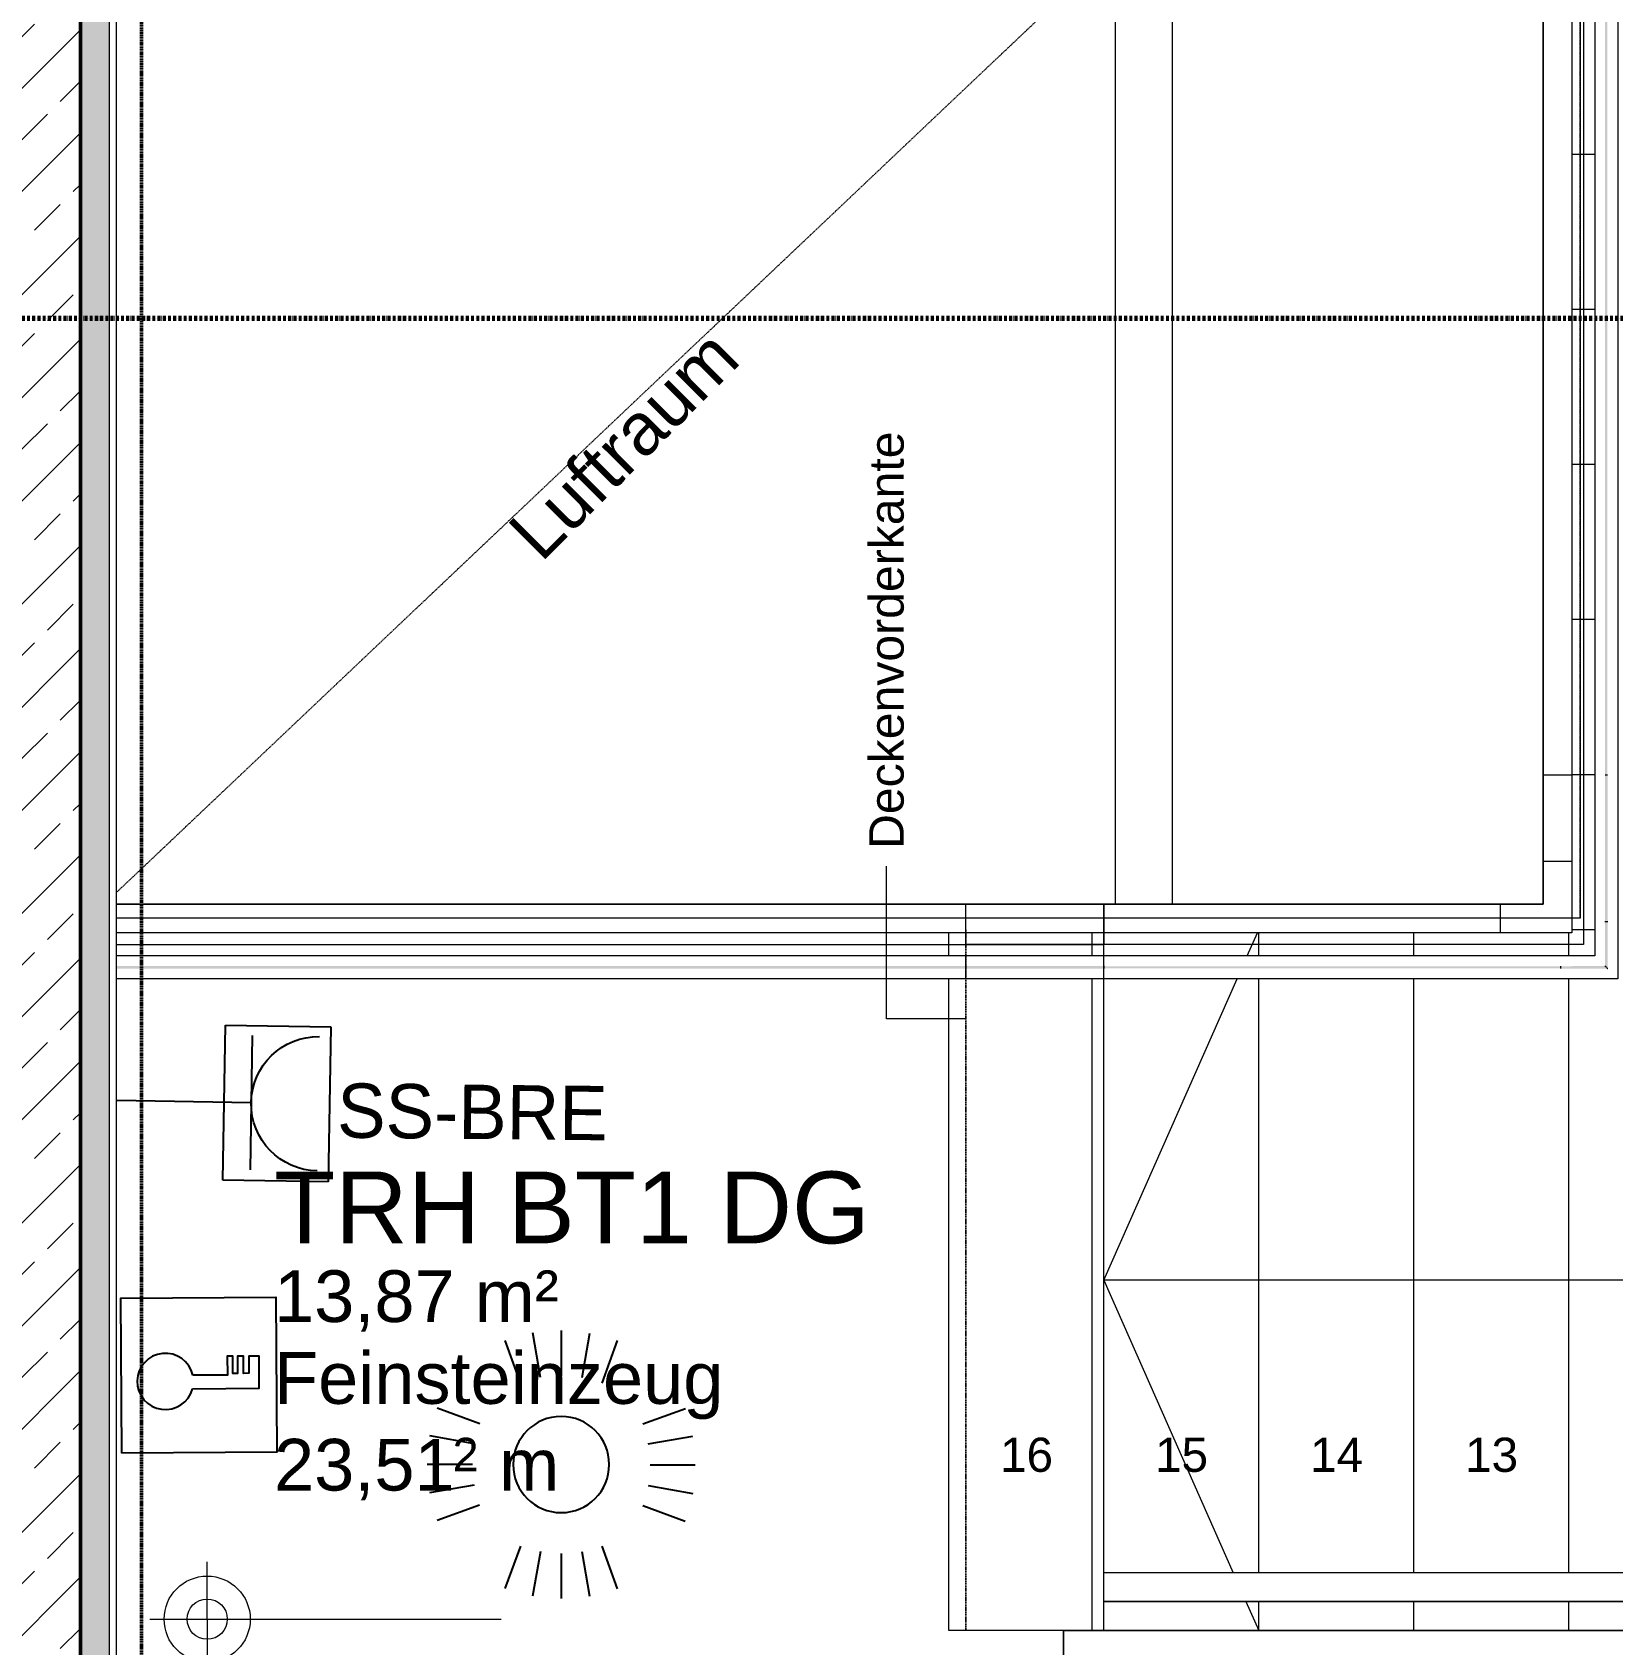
# Model space of a CAD drawing. Header units: metres. Extents: x -15638 to 29611, y -11908 to 29644.
# Drawn here: x -722 to 2031, y 11816 to 14624 of the extents above; entities that cross this region are included whole.
import ezdxf
from ezdxf.enums import TextEntityAlignment as Align

# ---------------------------------------------------------------- set-up
doc = ezdxf.new("R2010")
doc.units = ezdxf.units.M
for name, pattern in [('Achse', [0.009, 0.005, -0.002, 0, -0.002]), ('Verdeckt', [0.003, 0.002, -0.001]), ('Verdeckt Oben', [0.00225, 0.0015, -0.00075])]:
    doc.linetypes.add(name, pattern=pattern)
for name, color, linetype, lineweight in [('A-DETL-HDLN', 90, 'Verdeckt', 5), ('A-FLOR-HRAL', 11, 'Continuous', 5), ('A-FLOR-OVHD', 1, 'Verdeckt Oben', 5), ('A_2D', 7, 'Continuous', 13), ('A_Beschriftung_', 7, 'Continuous', 9), ('A_Brandabschnitte', 30, 'Verdeckt', 50), ('A_Decken', 8, 'Continuous', 13), ('A_Gelaender', 7, 'Continuous', 13), ('A_Raeume', 7, 'Continuous', 13), ('A_Raeume_', 7, 'Continuous', 5), ('A_Raeume_Beschriftung_', 7, 'Continuous', 9), ('A_Waende', 7, 'Continuous', 13), ('G-ANNO-SYMB_', 111, 'Continuous', 9), ('S-STRS', 31, 'Continuous', 13), ('S-STRS-ANNO_', 31, 'Continuous', 5), ('Text', 130, 'Continuous', 9)]:
    doc.layers.add(name, color=color, linetype=linetype, lineweight=lineweight)
doc.layers.add('E_Steckdose+Schalter', color=150, linetype='Continuous', true_color=0x0b6cf4)
doc.styles.add('Arial', font='arial.ttf', dxfattribs={"height": 0.059531})
doc.styles.add('Arial_2', font='arial.ttf', dxfattribs={"height": 0.09})
doc.styles.add('Arial_3', font='arial.ttf', dxfattribs={"height": 0.125})
doc.styles.add('Arial_4', font='arial.ttf', dxfattribs={"height": 0.05849})
doc.styles.add('Arial_7', font='arial.ttf', dxfattribs={"height": 0.06})
doc.styles.add('ET_LEGENDE - Wohnung$0$ROMANS', font='romans.shx', dxfattribs={"width": 0.6})

# ---------------------------------------------------------------- blocks, each defined once
blk = doc.blocks.new('*U576')
blk.add_lwpolyline([(-100, 100), (100, 100), (100, -100), (-100, -100)], close=True)
at = {"linetype": 'ByBlock'}
blk.add_lwpolyline([(-17.3, 8.3), (-17.3, -77.7), (24.3, -77.7), (24.3, -64.5), (2.1, -64.5), (2.1, -57.6), (24.3, -57.6), (24.3, -49.9), (2.1, -49.9), (2.1, -43.7), (24.3, -43.7), (24.3, -36.7), (0, -36.7), (0, 7.8)], dxfattribs=at)
blk.add_arc((-7.7, 43.3), 36.3, 282.3256, 254.6725, dxfattribs=at)
at = {"style": 'ET_LEGENDE - Wohnung$0$ROMANS', "width": 0.6, "flags": 1}
for tag, p in [('RAUMBUCHNUMMER', (-0.2, -465.7)), ('ANLAGE', (-0.2, -615.7))]:
    blk.add_attdef(tag, text='', height=100, dxfattribs=at).set_placement(p, align=Align.MIDDLE)
for tag, p in [('TEILANLAGE_NR', (-0.2, -765.7)), ('KOMPONENTE', (-0.2, -915.7)), ('KOMPONENTE_NR', (-0.2, -1065.7)), ('BEZEICHNUNG', (-0.2, -1215.7)), ('TYP', (-0.2, -1365.7)), ('HERSTELLER', (-0.2, -1515.7)), ('MODEL', (-0.2, -1665.7)), ('LEISTUNG_MAX', (-0.2, -1815.7)), ('SPEZIFISCH_1', (-0.2, -1965.7)), ('SPEZIFISCH_2', (-0.2, -2115.7)), ('SPEZIFISCH_3', (-0.2, -2265.7)), ('SPEZIFISCH_4', (-0.2, -2415.7)), ('SPEZIFISCH_5', (-0.2, -2565.7)), ('GEWERKE_CODE', (-0.2, -2715.7)), ('LV_POS', (-0.2, -2865.7)), ('ZAEHLER', (-0.2, -3015.7)), ('PLATZHALTER_1', (-0.2, -3165.7)), ('PLATZHALTER_2', (-0.2, -3315.7)), ('PLATZHALTER_3', (-0.2, -3465.7)), ('JOBLISTE_VDMA', (-0.2, -3615.7)), ('ET_SPEZIFISCH_1', (-0.2, -3765.7)), ('ET_SPEZIFISCH_2', (-0.2, -3915.7)), ('ET_SPEZIFISCH_3', (-0.2, -4065.7)), ('ET_SPEZIFISCH_4', (-0.2, -4215.7)), ('ET_SPEZIFISCH_5', (-0.2, -4365.7)), ('ET_SPEZIFISCH_6', (-0.2, -4515.7)), ('ET_SPEZIFISCH_7', (-0.2, -4665.7))]:
    blk.add_attdef(tag, text='', height=100, dxfattribs=at).set_placement(p, align=Align.MIDDLE_CENTER)
blk = doc.blocks.new('*U572')
for p, q in [((71.8, 72.9), (-72.6, 72.9)), ((-72.6, 72.9), (-72.6, -25.1)), ((71.8, -25.1), (71.8, 72.9)), ((62.5, 0), (-62.5, 0)), ((0, 0), (0, -125)), ((-72.6, -25.1), (71.8, -25.1))]:
    blk.add_line(p, q)
blk.add_arc((0, 62.5), 62.5, 180, 0)
at = {"style": 'ET_LEGENDE - Wohnung$0$ROMANS', "width": 0.8, "flags": 1}
for tag, p in [('RAUMBUCHNUMMER', (0, -425)), ('ANLAGE', (0, -595.4)), ('TEILANLAGE_NR', (0, -755.5)), ('KOMPONENTE', (0, -901.3)), ('KOMPONENTE_NR', (0, -1063.3)), ('BEZEICHNUNG', (0, -1205.6)), ('TYP', (0, -1346.7)), ('HERSTELLER', (0, -1514.1)), ('MODEL', (0, -1677.3)), ('LEISTUNG_MAX', (0, -1851.5)), ('SPEZIFISCH_1', (0, -2012.8)), ('SPEZIFISCH_2', (0, -2200)), ('SPEZIFISCH_3', (0, -2374.2)), ('SPEZIFISCH_4', (0, -2548.5)), ('SPEZIFISCH_5', (0, -2722.7)), ('GEWERKE_CODE', (0, -2897)), ('LV_POS', (0, -3071.2)), ('ZAEHLER', (0, -3245.5)), ('PLATZHALTER_1', (0, -3419.7)), ('PLATZHALTER_2', (0, -3594)), ('PLATZHALTER_3', (0, -3768.2)), ('JOBLISTE_VDMA', (0, -3942.5))]:
    blk.add_attdef(tag, text='', height=100, dxfattribs=at).set_placement(p, align=Align.MIDDLE)
blk = doc.blocks.new('*U575')
for p, q in [((-25.4, 107.6), (-35, 162.7)), ((0.2, 109.8), (0.3, 165.7)), ((25.8, 107.5), (35.6, 162.6)), ((-50.2, 101), (-69.3, 153.5)), ((50.6, 100.8), (69.8, 153.4)), ((-100.8, 50.5), (-153.4, 69.7)), ((101, 50.2), (153.6, 69.3)), ((-107.5, 25.8), (-162.6, 35.5)), ((107.6, 25.4), (162.7, 35)), ((-109.8, 0.2), (-165.7, 0.2)), ((109.8, -0.2), (165.7, -0.3)), ((-107.6, -25.4), (-162.7, -35)), ((107.6, -25.8), (162.6, -35.6)), ((-101, -50.2), (-153.5, -69.3)), ((100.9, -50.6), (153.4, -69.8)), ((-50.5, -100.9), (-69.7, -153.4)), ((-25.8, -107.6), (-35.5, -162.6)), ((-0.2, -109.8), (-0.2, -165.7)), ((25.4, -107.6), (35, -162.7)), ((50.2, -101), (69.3, -153.6))]:
    blk.add_line(p, q)
blk.add_ellipse((0, 0), major_axis=(-42, 42), ratio=1, start_param=3.926991, end_param=10.210176)
at = {"style": 'ET_LEGENDE - Wohnung$0$ROMANS', "width": 0.6, "flags": 1}
for tag, p in [('RAUMBUCHNUMMER', (-0.2, -465.7)), ('ANLAGE', (-0.2, -615.7))]:
    blk.add_attdef(tag, text='', height=100, dxfattribs=at).set_placement(p, align=Align.MIDDLE)
for tag, p in [('TEILANLAGE_NR', (-0.2, -765.7)), ('KOMPONENTE', (-0.2, -915.7)), ('KOMPONENTE_NR', (-0.2, -1065.7)), ('BEZEICHNUNG', (-0.2, -1215.7)), ('TYP', (-0.2, -1365.7)), ('HERSTELLER', (-0.2, -1515.7)), ('MODEL', (-0.2, -1665.7)), ('LEISTUNG_MAX', (-0.2, -1815.7)), ('SPEZIFISCH_1', (-0.2, -1965.7)), ('SPEZIFISCH_2', (-0.2, -2115.7)), ('SPEZIFISCH_3', (-0.2, -2265.7)), ('SPEZIFISCH_4', (-0.2, -2415.7)), ('SPEZIFISCH_5', (-0.2, -2565.7)), ('GEWERKE_CODE', (-0.2, -2715.7)), ('LV_POS', (-0.2, -2865.7)), ('ZAEHLER', (-0.2, -3015.7)), ('PLATZHALTER_1', (-0.2, -3165.7)), ('PLATZHALTER_2', (-0.2, -3315.7)), ('PLATZHALTER_3', (-0.2, -3465.7)), ('JOBLISTE_VDMA', (-0.2, -3615.7)), ('ET_SPEZIFISCH_1', (-0.2, -3765.7)), ('ET_SPEZIFISCH_2', (-0.2, -3915.7)), ('ET_SPEZIFISCH_3', (-0.2, -4065.7)), ('ET_SPEZIFISCH_4', (-0.2, -4215.7)), ('ET_SPEZIFISCH_5', (-0.2, -4365.7)), ('ET_SPEZIFISCH_6', (-0.2, -4515.7)), ('ET_SPEZIFISCH_7', (-0.2, -4665.7))]:
    blk.add_attdef(tag, text='', height=100, dxfattribs=at).set_placement(p, align=Align.MIDDLE_CENTER)
blk = doc.blocks.new('Geländer - Geländer-4840866-263_PP_03DG_BT1')
at = {"layer": 'A_Gelaender', "lineweight": 5}
for p in [(20.0477, 83.8026), (18.3277, 83.7826)]:
    blk.add_line(p, (20.0477, 83.7826), dxfattribs=at)
blk = doc.blocks.new('Handlauftyp - Handlauf_Innen_-4841095-263_PP_03DG_BT1')
at = {"layer": 'A_Gelaender', "lineweight": 5}
blk.add_hatch(color=256, dxfattribs=at).paths.add_polyline_path([(20.0277, 83.7403), (20.0477, 83.7403), (20.0477, 83.7449), (18.3277, 83.7449), (18.3277, 83.7403), (19.8806, 83.7403)])
blk.add_line((20.0477, 83.7403), (20.0477, 83.7449), dxfattribs=at)
blk = doc.blocks.new('Handlauftyp - Handlauf_Innen_-V34-263_PP_03DG_BT1')
at = {"layer": 'A_Gelaender', "lineweight": 5}
for p, q in [((20.0477, 83.7626), (18.3277, 83.7626)), ((20.0477, 83.7226), (20.0477, 83.7626)), ((20.0477, 83.7226), (18.3277, 83.7226))]:
    blk.add_line(p, q, dxfattribs=at)
blk = doc.blocks.new('Typ des oberen Holms - Oberer Geländerholm_Innen_-5766118-263_PP_03DG_BT1')
at = {"layer": 'A_Gelaender', "lineweight": 5}
for p, q in [((18.3277, 83.8526), (20.0477, 83.8526)), ((20.0477, 83.8526), (20.0477, 83.8026)), ((20.0477, 83.8026), (18.3277, 83.8026))]:
    blk.add_line(p, q, dxfattribs=at)
blk = doc.blocks.new('Typ des oberen Holms - Oberer Geländerholm_Innen_-V35-263_PP_03DG_BT1')
at = {"layer": 'A_Gelaender', "lineweight": 5}
for p, q in [((20.0477, 83.8526), (18.3277, 83.8526)), ((20.0477, 83.8026), (20.0477, 83.8526)), ((20.0477, 83.8026), (18.3277, 83.8026))]:
    blk.add_line(p, q, dxfattribs=at)
blk = doc.blocks.new('Geländer - Geländer-11728606-263_PP_03DG_BT1')
at = {"layer": 'A_Gelaender', "lineweight": 5}
for p, q in [((19.8177, 86.2634), (20.5877, 86.2634)), ((19.8177, 86.2434), (19.8177, 86.2634)), ((20.5877, 86.2634), (20.8377, 86.2634)), ((20.8377, 86.2634), (20.8831, 86.2634)), ((20.8831, 86.2634), (20.8831, 84.078)), ((20.8477, 86.2434), (20.8631, 86.2434)), ((20.8631, 86.2434), (20.8631, 86.2184)), ((20.8831, 84.078), (20.8831, 83.7826)), ((19.8072, 83.7826), (19.8072, 83.8026)), ((20.0477, 83.7826), (19.8072, 83.7826)), ((20.5876, 83.7826), (20.0477, 83.7826)), ((20.8831, 83.7826), (20.5877, 83.7826))]:
    blk.add_line(p, q, dxfattribs=at)
blk = doc.blocks.new('Typ des oberen Holms - Oberer Geländerholm_Innen_-11728623-263_PP_03DG_BT1')
at = {"layer": 'A_Gelaender', "lineweight": 5}
for p, q in [((19.8177, 86.1934), (19.8177, 86.2434)), ((19.8177, 86.2434), (20.5877, 86.2434)), ((20.5877, 86.1934), (20.5877, 86.2434)), ((20.5877, 86.2434), (20.8377, 86.2434)), ((20.8377, 86.2434), (20.8377, 86.2184)), ((20.8477, 86.2434), (20.8377, 86.2434)), ((20.8477, 86.2184), (20.8477, 86.2434)), ((20.8131, 86.2184), (20.8631, 86.2184)), ((20.8131, 84.078), (20.8131, 86.2184)), ((20.8631, 86.2184), (20.8631, 84.078)), ((20.5877, 86.1934), (19.8177, 86.1934)), ((20.8131, 86.1934), (20.5877, 86.1934)), ((20.8131, 84.078), (20.8631, 84.078)), ((20.8131, 83.9276), (20.8131, 84.078)), ((20.8631, 84.078), (20.8631, 83.9276)), ((20.8131, 83.9276), (20.8631, 83.9276)), ((20.8131, 83.8526), (20.8131, 83.9276)), ((20.8631, 83.9276), (20.8631, 83.8026)), ((19.8072, 83.8026), (19.8072, 83.8526)), ((19.8072, 83.8526), (20.0477, 83.8526)), ((20.0477, 83.8526), (20.7381, 83.8526)), ((20.0477, 83.8526), (20.0477, 83.8026)), ((20.7381, 83.8526), (20.8131, 83.8526)), ((20.7381, 83.8526), (20.7381, 83.8026)), ((20.0477, 83.8026), (19.8072, 83.8026)), ((20.7381, 83.8026), (20.0477, 83.8026)), ((20.8631, 83.8026), (20.7381, 83.8026))]:
    blk.add_line(p, q, dxfattribs=at)
blk = doc.blocks.new('Typ des oberen Holms - Oberer Geländerholm_Innen_-V59-263_PP_03DG_BT1')
at = {"layer": 'A_Gelaender', "lineweight": 5}
for p, q in [((19.8177, 86.2434), (19.8177, 86.1934)), ((19.8177, 86.2434), (20.5877, 86.2434)), ((20.5877, 86.2434), (20.8377, 86.2434)), ((20.8377, 86.2434), (20.8377, 86.2184)), ((20.8631, 86.2184), (20.8131, 86.2184)), ((20.8131, 86.2184), (20.8131, 84.078)), ((20.8631, 86.2184), (20.8631, 84.078)), ((19.8177, 86.1934), (20.5877, 86.1934)), ((20.5877, 86.1934), (20.8131, 86.1934)), ((20.8131, 84.078), (20.8131, 83.9276)), ((20.8631, 84.078), (20.8631, 83.9276)), ((20.8131, 83.9276), (20.8131, 83.8526)), ((20.8631, 83.9276), (20.8631, 83.8026)), ((19.8072, 83.8026), (19.8072, 83.8526)), ((20.0477, 83.8526), (19.8072, 83.8526)), ((20.7381, 83.8526), (20.0477, 83.8526)), ((20.8131, 83.8526), (20.7381, 83.8526)), ((20.0477, 83.8026), (19.8072, 83.8026)), ((20.7381, 83.8026), (20.0477, 83.8026)), ((20.8631, 83.8026), (20.7381, 83.8026))]:
    blk.add_line(p, q, dxfattribs=at)
blk = doc.blocks.new('Handlauftyp - Handlauf_Innen_-11728642-263_PP_03DG_BT1')
at = {"layer": 'A_Gelaender', "lineweight": 5}
for points in [[(20.5878, 86.3011), (20.5876, 86.3053), (19.8177, 86.3053), (19.8177, 86.3015), (20.5877, 86.3015)], [(20.5878, 86.3011), (20.8377, 86.3011), (20.8377, 86.3057), (20.5878, 86.3057), (20.5877, 86.3034)], [(20.8377, 86.3011), (20.8431, 86.3011), (20.8428, 86.3057), (20.8377, 86.3057), (20.8377, 86.3034)], [(20.9208, 86.3011), (20.9254, 86.3057), (20.8434, 86.3057), (20.8431, 86.3034), (20.8437, 86.3011), (20.9031, 86.3011)], [(20.925, 86.2233), (20.9254, 86.2235), (20.9254, 86.3057), (20.9208, 86.3011), (20.9211, 86.2233), (20.9231, 86.2234)], [(20.9254, 84.0779), (20.925, 84.078), (20.925, 86.2233), (20.9211, 86.2232), (20.9208, 84.0779), (20.9231, 84.078)], [(20.9231, 83.8226), (20.9254, 83.8229), (20.9254, 84.0779), (20.9208, 84.0778), (20.9208, 83.8226)], [(20.9254, 83.7403), (20.9254, 83.8223), (20.9231, 83.8226), (20.9208, 83.8223), (20.9208, 83.7449), (20.9231, 83.7426)], [(20.0477, 83.7407), (20.843, 83.7407), (20.8429, 83.7445), (20.0477, 83.7445), (20.0477, 83.7426)], [(20.9254, 83.7403), (20.9208, 83.7449), (20.843, 83.7445), (20.8432, 83.7403), (20.9031, 83.7403)]]:
    blk.add_hatch(color=256, dxfattribs=at).paths.add_polyline_path(points)
blk.add_line((19.8072, 83.7449), (19.8072, 83.7403), dxfattribs=at)
at = {"layer": 'A_Gelaender', "lineweight": 5, "flags": 128}
blk.add_lwpolyline([(19.8177, 86.3015), (19.8177, 86.3034), (19.8177, 86.3053)], dxfattribs=at)
at = {"layer": 'A_Gelaender', "lineweight": 5}
for points in [[(20.5877, 86.3015), (20.5877, 86.3021), (20.5877, 86.3034), (20.5877, 86.3047), (20.5877, 86.3053)], [(20.8432, 86.3011), (20.8431, 86.3018), (20.843, 86.3034), (20.8431, 86.305), (20.8432, 86.3057)], [(20.9211, 86.2234), (20.9218, 86.2234), (20.9231, 86.2234), (20.9244, 86.2234), (20.925, 86.2234)], [(20.9211, 84.078), (20.9218, 84.078), (20.9231, 84.078), (20.9244, 84.078), (20.925, 84.078)], [(20.9207, 83.8225), (20.9215, 83.8226), (20.9231, 83.8226), (20.9246, 83.8226), (20.9254, 83.8225)], [(20.0476, 83.7449), (20.0477, 83.7442), (20.0477, 83.7426), (20.0477, 83.741), (20.0476, 83.7403)], [(20.843, 83.7445), (20.8431, 83.7439), (20.8431, 83.7426), (20.8431, 83.7413), (20.843, 83.7407)]]:
    blk.add_open_spline(points, degree=3, dxfattribs=at)
for points in [[(20.9207, 86.3011), (20.9211, 86.3014), (20.9219, 86.3022), (20.9231, 86.3034), (20.9243, 86.3046), (20.9251, 86.3054), (20.9254, 86.3057)], [(20.9207, 83.7449), (20.9211, 83.7446), (20.9219, 83.7438), (20.9231, 83.7426), (20.9243, 83.7414), (20.9251, 83.7406), (20.9254, 83.7403)]]:
    blk.add_open_spline(points, degree=3, knots=[0.46272837, 0.46272837, 0.46272837, 0.46272837, 0.47916667, 0.5, 0.52083333, 0.53727163, 0.53727163, 0.53727163, 0.53727163], dxfattribs=at)
blk = doc.blocks.new('Handlauftyp - Handlauf_Innen_-V60-263_PP_03DG_BT1')
at = {"layer": 'A_Gelaender', "lineweight": 5}
for p, q in [((19.8177, 86.3234), (19.8177, 86.2834)), ((19.8177, 86.3234), (20.5877, 86.3234)), ((20.5877, 86.3234), (20.8431, 86.3234)), ((20.8431, 86.3234), (20.9431, 86.3234)), ((20.9431, 86.3234), (20.9431, 86.2234)), ((19.8177, 86.2834), (20.5877, 86.2834)), ((20.5877, 86.2834), (20.8431, 86.2834)), ((20.8431, 86.2834), (20.9031, 86.2834)), ((20.9031, 86.2834), (20.9031, 86.2234)), ((20.9031, 86.2234), (20.9031, 84.078)), ((20.9431, 86.2234), (20.9431, 84.078)), ((20.9031, 84.078), (20.9031, 83.8226)), ((20.9431, 84.078), (20.9431, 83.8226)), ((20.9031, 83.8226), (20.9031, 83.7626)), ((20.9431, 83.8226), (20.9431, 83.7226)), ((19.8072, 83.7226), (19.8072, 83.7626)), ((20.0477, 83.7626), (19.8072, 83.7626)), ((20.8431, 83.7626), (20.0477, 83.7626)), ((20.9031, 83.7626), (20.8431, 83.7626)), ((20.0477, 83.7226), (19.8072, 83.7226)), ((20.8431, 83.7226), (20.0477, 83.7226)), ((20.9431, 83.7226), (20.8431, 83.7226))]:
    blk.add_line(p, q, dxfattribs=at)
blk = doc.blocks.new('Typ des oberen Holms - Oberer Geländerholm_Innen_-11728665-263_PP_03DG_BT1')
at = {"layer": 'A_Gelaender', "lineweight": 5}
for p, q in [((20.8577, 82.6884), (20.0477, 82.6884)), ((21.1277, 82.6884), (20.8577, 82.6884)), ((20.0477, 82.6384), (20.8577, 82.6384)), ((20.8577, 82.6384), (21.1277, 82.6384))]:
    blk.add_line(p, q, dxfattribs=at)
at = {"layer": 'A_Gelaender', "lineweight": 5, "flags": 128}
blk.add_lwpolyline([(20.0477, 82.6384), (20.0477, 82.6393), (20.0477, 82.6418), (20.0477, 82.6458), (20.0477, 82.6509), (20.0477, 82.657), (20.0477, 82.6634), (20.0477, 82.6699), (20.0477, 82.6759), (20.0477, 82.6811), (20.0477, 82.6851), (20.0477, 82.6876), (20.0477, 82.6884)], dxfattribs=at)
blk = doc.blocks.new('Typ des oberen Holms - Oberer Geländerholm_Innen_-V61-263_PP_03DG_BT1')
at = {"layer": 'A_Gelaender', "lineweight": 5}
for p, q in [((21.1277, 82.6884), (20.0477, 82.6884)), ((21.1277, 82.6384), (20.0477, 82.6384))]:
    blk.add_line(p, q, dxfattribs=at)
blk = doc.blocks.new('BS_Kote_Grundriss_RDUK_manuell_AT - 018-7700965-263_PP_03DG_BT1')
at = {"layer": 'A_Beschriftung_'}
for p, q in [((0, 0), (0, 0.002)), ((-0.002, 0), (0.010242, 0)), ((0, 0), (0, -0.002))]:
    blk.add_line(p, q, dxfattribs=at)
for radius in [0.0015, 0.0007]:
    blk.add_circle((0, 0), radius, dxfattribs=at)
blk = doc.blocks.new('354354')
at = {"layer": 'A_Waende', "lineweight": 5}
h = blk.add_hatch(dxfattribs=at)
h.set_pattern_fill('FP_4', color=250, style=0, pattern_type=2)
h.set_pattern_definition([(45, (0, 0), (-0.08980256, 0.08980256), []), (45, (0.0898, 0), (-0.08980256, 0.08980256), [0.0635, -0.03175])])
h.paths.add_polyline_path([(18.1131, 78.4805), (18.2652, 78.4805), (18.2652, 78.6955), (18.0852, 78.6955), (18.0852, 78.4805)])
h.paths.add_polyline_path([(18.0852, 79.7155), (18.2652, 79.7155), (18.2652, 86.5927), (18.0852, 86.5927), (18.0852, 79.7355)])
h = blk.add_hatch(dxfattribs=at)
h.set_pattern_fill('FP_15', color=250, angle=225, style=0, pattern_type=2)
h.set_pattern_definition([(135, (18.32821, 83.1006), (-0.2539998, 0.1270034), [0.02245, -0.15715]), (135, (18.216485, 83.14869), (-0.2539998, 0.1270034), [0.02245, -0.15715]), (135, (18.3275, 83.16354), (-0.2539998, 0.1270034), [0.02245, -0.15715]), (135, (18.21719, 83.21162), (-0.2539998, 0.1270034), [0.02245, -0.15715]), (161.565, (18.311944, 83.116867), (-0.50799766, 0.1270007), [0.0502, -0.35141]), (161.565, (18.26386, 83.132423), (-0.50799766, 0.1270007), [0.0502, -0.35141]), (161.565, (18.311237, 83.1798), (-0.50799766, 0.1270007), [0.0502, -0.35141]), (161.565, (18.26386, 83.196063), (-0.50799766, 0.1270007), [0.0502, -0.35141]), (225, (18.216485, 83.11616), (0.2539998, 0.1270034), [0.02245, -0.15715]), (225, (18.3275, 83.16354), (0.2539998, 0.1270034), [0.02245, -0.15715]), (225, (18.216485, 83.1798), (0.2539998, 0.1270034), [0.02245, -0.15715]), (225, (18.3275, 83.227175), (0.2539998, 0.1270034), [0.02245, -0.15715]), (198.435, (18.26386, 83.132423), (0.50799766, 0.1270007), [0.0502, -0.35141]), (198.435, (18.311944, 83.14798), (0.50799766, 0.1270007), [0.0502, -0.35141]), (198.435, (18.26386, 83.196063), (0.50799766, 0.1270007), [0.0502, -0.35141]), (198.435, (18.311944, 83.21162), (0.50799766, 0.1270007), [0.0502, -0.35141])])
h.paths.add_polyline_path([(18.2652, 78.5305), (18.3152, 78.5305), (18.3152, 78.6955), (18.2652, 78.6955), (18.2652, 78.543)])
h.paths.add_polyline_path([(18.3152, 79.7155), (18.3152, 86.5927), (18.2652, 86.5927), (18.2652, 79.7155)])
at = {"layer": 'A-DETL-HDLN'}
for p, q in [((19.8072, 82.588), (19.8072, 83.808)), ((19.8072, 83.808), (19.8072, 82.588))]:
    blk.add_line(p, q, dxfattribs=at)
at = {"layer": 'A-FLOR-OVHD'}
blk.add_line((18.3277, 83.8726), (20.8777, 86.2876), dxfattribs=at)
at = {"layer": 'A_2D'}
for p, q in [((20.0677, 86.188), (20.0677, 83.8526)), ((20.1677, 83.8526), (20.1677, 86.188))]:
    blk.add_line(p, q, dxfattribs=at)
at = {"layer": 'A_Brandabschnitte'}
blk.add_line((18.3714, 80.288), (18.3714, 87.4191), dxfattribs=at)
at = {"layer": 'A_Decken'}
for p, q in [((20.0277, 83.7626), (20.0277, 83.8026)), ((20.0277, 82.588), (20.0277, 83.7226))]:
    blk.add_line(p, q, dxfattribs=at)
at = {"layer": 'A_Raeume', "color": 8, "linetype": 'Verdeckt'}
for q in [(20.8777, 86.258), (20.8631, 83.828)]:
    blk.add_line((20.8777, 83.828), q, dxfattribs=at)
at = {"layer": 'A_Raeume_', "flags": 128}
blk.add_lwpolyline([(22.0777, 82.588), (22.0777, 87.458), (20.0677, 87.458), (20.0677, 86.258), (20.8777, 86.258), (20.8777, 83.828), (18.3277, 83.828), (18.3277, 80.288), (20.0277, 80.288), (20.0277, 80.5664), (20.0277, 80.568), (19.9777, 80.593), (19.9777, 80.768), (20.0277, 80.768), (20.0277, 82.388), (19.9777, 82.388), (19.9777, 82.588)], close=True, dxfattribs=at)
at = {"layer": 'A_Waende', "color": 10, "lineweight": 50}
blk.add_line((18.2652, 79.7155), (18.2652, 86.5927), dxfattribs=at)
at = {"layer": 'A_Waende'}
for p, q in [((18.3152, 86.5927), (18.3152, 80.263)), ((18.3277, 86.5927), (18.3277, 80.288))]:
    blk.add_line(p, q, dxfattribs=at)
at = {"layer": 'A_Waende', "color": 250, "lineweight": 5}
for p, q in [((22.0777, 82.588), (19.9777, 82.588)), ((19.9777, 82.588), (19.9777, 82.388))]:
    blk.add_line(p, q, dxfattribs=at)
at = {"layer": 'G-ANNO-SYMB_', "linetype": 'Achse', "lineweight": 70}
blk.add_line((5.0046, 84.8728), (47.8756, 84.8728), dxfattribs=at)
at = {"layer": 'S-STRS'}
for p, q in [((20.9031, 85.158), (20.8631, 85.158)), ((20.9031, 85.158), (20.8631, 85.158)), ((20.9031, 84.888), (20.8631, 84.888)), ((20.9031, 84.888), (20.8631, 84.888)), ((20.9031, 84.618), (20.8631, 84.618)), ((20.9031, 84.618), (20.8631, 84.618)), ((20.9031, 84.348), (20.8631, 84.348)), ((20.9031, 84.348), (20.8631, 84.348)), ((20.9031, 84.078), (20.8631, 84.078)), ((20.9031, 84.078), (20.8631, 84.078)), ((19.7777, 83.7626), (19.7777, 83.8026)), ((20.0477, 83.7626), (20.0477, 83.8026)), ((20.0477, 83.7626), (20.0477, 83.8026)), ((20.3177, 83.7626), (20.3177, 83.8026)), ((20.3177, 83.7626), (20.3177, 83.8026)), ((20.5877, 83.7626), (20.5877, 83.8026)), ((20.5877, 83.7626), (20.5877, 83.8026)), ((20.8577, 83.7626), (20.8577, 83.8026)), ((20.8577, 83.7626), (20.8577, 83.8026)), ((20.9031, 83.808), (20.8631, 83.808)), ((19.7777, 82.588), (19.7777, 83.7226)), ((20.0477, 82.6884), (20.0477, 83.7226)), ((20.0477, 82.6884), (20.0477, 83.7226)), ((20.3177, 82.6884), (20.3177, 83.7226)), ((20.3177, 82.6884), (20.3177, 83.7226)), ((20.5877, 82.6884), (20.5877, 83.7226)), ((20.5877, 82.6884), (20.5877, 83.7226)), ((20.8577, 82.6884), (20.8577, 83.7226)), ((20.8577, 82.6884), (20.8577, 83.7226)), ((20.0477, 82.588), (20.0477, 82.6384)), ((20.0477, 82.588), (20.0477, 82.6384)), ((20.3177, 82.588), (20.3177, 82.6384)), ((20.3177, 82.588), (20.3177, 82.6384)), ((20.5877, 82.588), (20.5877, 82.6384)), ((20.5877, 82.588), (20.5877, 82.6384)), ((20.8577, 82.588), (20.8577, 82.6384)), ((20.8577, 82.588), (20.8577, 82.6384)), ((19.9777, 82.588), (19.7777, 82.588))]:
    blk.add_line(p, q, dxfattribs=at)
at = {"layer": 'S-STRS-ANNO_'}
for p, q in [((20.2976, 83.7626), (20.3153, 83.8026)), ((20.0477, 83.198), (20.2799, 83.7226)), ((20.3177, 83.198), (20.0477, 83.198)), ((20.0477, 83.198), (20.2732, 82.6884)), ((20.5877, 83.198), (20.3177, 83.198)), ((20.8577, 83.198), (20.5877, 83.198)), ((21.4677, 83.198), (20.8577, 83.198)), ((20.2953, 82.6384), (20.3177, 82.588))]:
    blk.add_line(p, q, dxfattribs=at)
at = {"layer": 'Text'}
for p, q in [((19.6692, 83.6529), (19.6692, 83.9188)), ((19.8064, 83.6529), (19.6692, 83.6529))]:
    blk.add_line(p, q, dxfattribs=at)
at = {"layer": 'A-FLOR-HRAL'}
for name in ['Geländer - Geländer-11728606-263_PP_03DG_BT1', 'Geländer - Geländer-4840866-263_PP_03DG_BT1']:
    blk.add_blockref(name, (0, 0), dxfattribs=at)
at = {"layer": 'A_Beschriftung_', "xscale": 50, "yscale": 50, "zscale": 50}
blk.add_blockref('BS_Kote_Grundriss_RDUK_manuell_AT - 018-7700965-263_PP_03DG_BT1', (18.4861, 82.6076), dxfattribs=at)
at = {"layer": 'A_Gelaender', "lineweight": 5}
for name in ['Typ des oberen Holms - Oberer Geländerholm_Innen_-11728665-263_PP_03DG_BT1', 'Typ des oberen Holms - Oberer Geländerholm_Innen_-V61-263_PP_03DG_BT1', 'Handlauftyp - Handlauf_Innen_-V60-263_PP_03DG_BT1', 'Handlauftyp - Handlauf_Innen_-11728642-263_PP_03DG_BT1', 'Typ des oberen Holms - Oberer Geländerholm_Innen_-11728623-263_PP_03DG_BT1', 'Typ des oberen Holms - Oberer Geländerholm_Innen_-V59-263_PP_03DG_BT1', 'Typ des oberen Holms - Oberer Geländerholm_Innen_-5766118-263_PP_03DG_BT1', 'Typ des oberen Holms - Oberer Geländerholm_Innen_-V35-263_PP_03DG_BT1', 'Handlauftyp - Handlauf_Innen_-V34-263_PP_03DG_BT1', 'Handlauftyp - Handlauf_Innen_-4841095-263_PP_03DG_BT1']:
    blk.add_blockref(name, (0, 0), dxfattribs=at)
at = {"layer": 'A_Raeume_Beschriftung_', "attachment_point": 1}
for s, insert, char_height, width, style in [('TRH BT1 DG', (18.6025, 83.387), 0.125, 1.262658, 'Arial_3'), ('13,87 m²', (18.6025, 83.215), 0.09, 0.58924, 'Arial_2'), ('Feinsteinzeug', (18.6025, 83.0725), 0.09, 0.909915, 'Arial_2'), ('23,51', (18.6025, 82.9215), 0.09, 0.376793, 'Arial_2'), ('2', (18.9134, 82.9234), 0.0585, 0.056118, 'Arial_4'), (' m', (18.9597, 82.9215), 0.09, 0.164346, 'Arial_2')]:
    blk.add_mtext(s, dxfattribs=dict(at, insert=insert, char_height=char_height, width=width, style=style))
at = {"layer": 'S-STRS-ANNO_', "char_height": 0.05953, "width": 0.109888, "attachment_point": 1, "line_spacing_factor": 0.941778, "style": 'Arial'}
for s, insert in [('16', (19.8669, 82.9236)), ('15', (20.1369, 82.9236)), ('14', (20.4069, 82.9236)), ('13', (20.6769, 82.9236))]:
    blk.add_mtext(s, dxfattribs=dict(at, insert=insert))
at = {"layer": 'Text', "color": 7, "attachment_point": 1}
for s, insert, char_height, width, rotation, style in [('Luftraum', (19.0041, 84.5095), 0.09, 0.585232, 45, 'Arial_2'), ('Deckenvorderkante', (19.6392, 83.9488), 0.06, 0.945991, 90, 'Arial_7')]:
    blk.add_mtext(s, dxfattribs=dict(at, insert=insert, char_height=char_height, width=width, rotation=rotation, style=style))

msp = doc.modelspace()

# ---------------------------------------------------------------- block references
at = {"xscale": 1000, "yscale": 1000, "zscale": 1000}
msp.add_blockref('354354', (-18903.7, -70747.2), dxfattribs=at)
at = {"layer": 'E_Steckdose+Schalter'}
for name, p, xscale, yscale, zscale, rotation in [('*U572', (-341, 12759.7), -1.872466151812784, 1.872466151812784, 1.872466151812784, 269.1043585717039), ('*U576', (-432, 12285.1), 1.350631848881128, 1.350631848881128, 1.350631848881128, 90.35829467527304)]:
    msp.add_blockref(name, p, dxfattribs=dict(at, xscale=xscale, yscale=yscale, zscale=zscale, rotation=rotation))
at = {"layer": 'E_Steckdose+Schalter', "xscale": 1.408530976143471, "yscale": 1.408530976143471, "zscale": 1.408530976143471}
msp.add_blockref('*U575', (199, 12129.6), dxfattribs=at)

# ---------------------------------------------------------------- texts
at = {"color": 212}
msp.add_text('SS-BRE', height=94.6, rotation=359.4197, dxfattribs=at).set_placement((-191.6, 12698.9))

doc.saveas('drawing.dxf')
